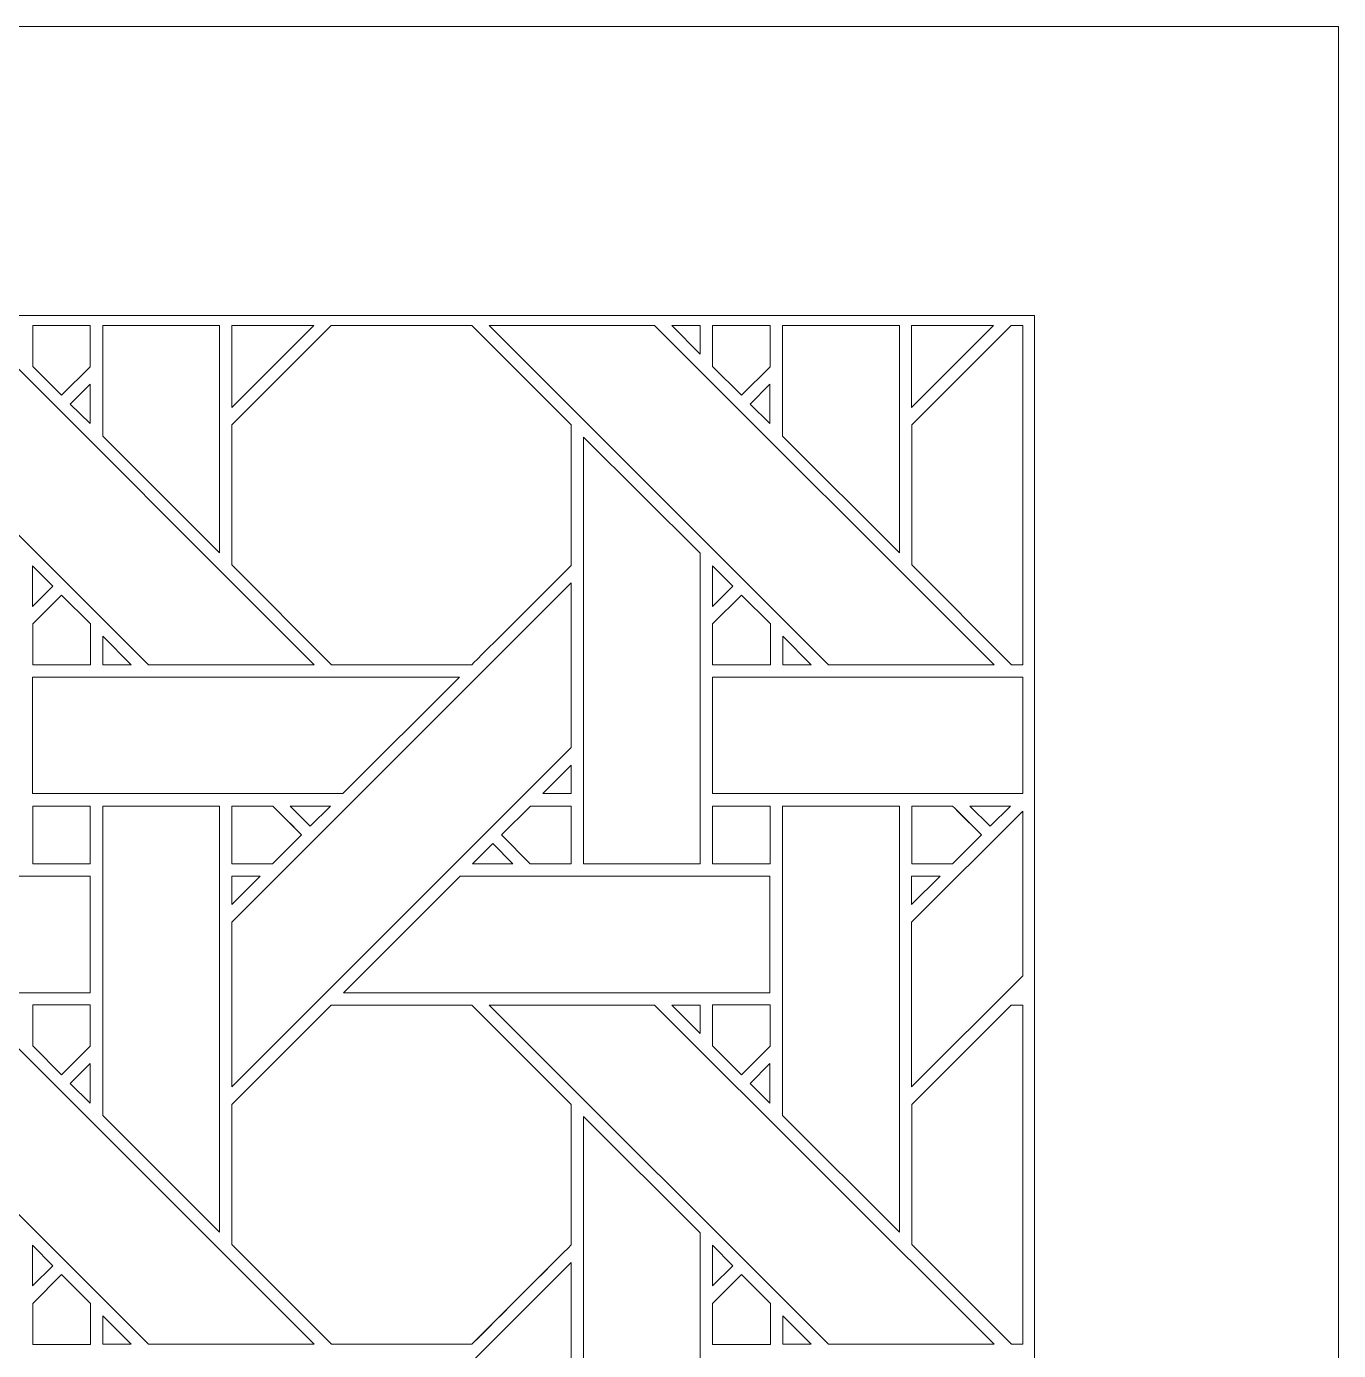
# Model space of a CAD drawing. Header units: inches. Extents: x 5.4 to 19.4, y 5.6 to 12.6.
# Drawn here: x 17.552 to 19.383, y 10.746 to 12.595 of the extents above; entities that cross this region are included whole.
import ezdxf

# ---------------------------------------------------------------- set-up
doc = ezdxf.new("R2010")
doc.units = ezdxf.units.IN
doc.header["$MEASUREMENT"] = 0
doc.layers.add('Design', color=7, linetype='Continuous', lineweight=0)

msp = doc.modelspace()

# ---------------------------------------------------------------- linework, layer by layer
at = {"layer": 'Design'}
for points, knots in [([(5.3829, 12.5948), (5.3829, 12.5948), (5.3829, 5.5948), (5.3829, 5.5948), (5.3829, 5.5948), (19.3829, 5.5948), (19.3829, 5.5948), (19.3829, 5.5948), (19.3829, 12.5948), (19.3829, 12.5948), (19.3829, 12.5948), (5.3829, 12.5948), (5.3829, 12.5948)], [0, 0, 0, 0, 1, 1, 1, 2, 2, 2, 3, 3, 3, 4, 4, 4, 4]), ([(5.8069, 12.1914), (5.8069, 12.1914), (5.8069, 5.9981), (5.8069, 5.9981), (5.8069, 5.9981), (18.9588, 5.9981), (18.9588, 5.9981), (18.9588, 5.9981), (18.9588, 12.1914), (18.9588, 12.1914), (18.9588, 12.1914), (5.8069, 12.1914), (5.8069, 12.1914)], [0, 0, 0, 0, 1, 1, 1, 2, 2, 2, 3, 3, 3, 4, 4, 4, 4]), ([(17.9534, 11.7036), (17.9534, 11.7036), (17.7224, 11.7036), (17.7224, 11.7036), (17.7224, 11.7036), (17.2488, 12.1773), (17.2488, 12.1773), (17.2488, 12.1773), (17.4798, 12.1773), (17.4798, 12.1773), (17.4798, 12.1773), (17.9534, 11.7036), (17.9534, 11.7036)], [0, 0, 0, 0, 1, 1, 1, 2, 2, 2, 3, 3, 3, 4, 4, 4, 4]), ([(17.6408, 12.1773), (17.6408, 12.1773), (17.6408, 12.1197), (17.6408, 12.1197), (17.6408, 12.1197), (17.6009, 12.0798), (17.6009, 12.0798), (17.6009, 12.0798), (17.5606, 12.1201), (17.5606, 12.1201), (17.5606, 12.1201), (17.5606, 12.1773), (17.5606, 12.1773), (17.5606, 12.1773), (17.6408, 12.1773), (17.6408, 12.1773)], [0, 0, 0, 0, 1, 1, 1, 2, 2, 2, 3, 3, 3, 4, 4, 4, 5, 5, 5, 5]), ([(17.6408, 12.1773), (17.6408, 12.1773), (17.6408, 12.1197), (17.6408, 12.1197), (17.6408, 12.1197), (17.6009, 12.0798), (17.6009, 12.0798), (17.6009, 12.0798), (17.5606, 12.1201), (17.5606, 12.1201), (17.5606, 12.1201), (17.5606, 12.1773), (17.5606, 12.1773), (17.5606, 12.1773), (17.6408, 12.1773), (17.6408, 12.1773)], [0, 0, 0, 0, 1, 1, 1, 2, 2, 2, 3, 3, 3, 4, 4, 4, 5, 5, 5, 5]), ([(17.8213, 12.1773), (17.8213, 12.1773), (17.8213, 11.86), (17.8213, 11.86), (17.8213, 11.86), (17.6583, 12.0229), (17.6583, 12.0229), (17.6583, 12.0229), (17.6583, 12.1773), (17.6583, 12.1773), (17.6583, 12.1773), (17.8213, 12.1773), (17.8213, 12.1773)], [0, 0, 0, 0, 1, 1, 1, 2, 2, 2, 3, 3, 3, 4, 4, 4, 4]), ([(18.3121, 11.8424), (18.2943, 11.8244), (18.1824, 11.7127), (18.1734, 11.7037), (18.1734, 11.7037), (17.9777, 11.7037), (17.9777, 11.7037), (17.9777, 11.7037), (17.8384, 11.8429), (17.8384, 11.8429), (17.8384, 11.8429), (17.8384, 12.0386), (17.8384, 12.0386), (17.8384, 12.0386), (17.9771, 12.1773), (17.9771, 12.1773), (17.9771, 12.1773), (18.1734, 12.1773), (18.1734, 12.1773), (18.1734, 12.1773), (18.3121, 12.0386), (18.3121, 12.0386), (18.3121, 12.0386), (18.3121, 11.8424), (18.3121, 11.8424)], [0, 0, 0, 0, 1, 1, 1, 2, 2, 2, 3, 3, 3, 4, 4, 4, 5, 5, 5, 6, 6, 6, 7, 7, 7, 8, 8, 8, 8]), ([(17.8384, 12.0629), (17.8384, 12.0629), (17.8384, 12.1773), (17.8384, 12.1773), (17.8384, 12.1773), (17.9528, 12.1773), (17.9528, 12.1773), (17.9528, 12.1773), (17.8384, 12.0629), (17.8384, 12.0629)], [0, 0, 0, 0, 1, 1, 1, 2, 2, 2, 3, 3, 3, 3]), ([(18.1734, 12.1773), (18.1734, 12.1773), (18.3121, 12.0386), (18.3121, 12.0386), (18.3121, 12.0386), (18.3121, 11.8424), (18.3121, 11.8424), (18.2943, 11.8244), (18.1824, 11.7127), (18.1734, 11.7037), (18.1734, 11.7037), (17.9777, 11.7037), (17.9777, 11.7037), (17.9777, 11.7037), (17.8384, 11.8429), (17.8384, 11.8429), (17.8384, 11.8429), (17.8384, 12.0386), (17.8384, 12.0386), (17.8384, 12.0386), (17.9771, 12.1773), (17.9771, 12.1773), (17.9771, 12.1773), (18.1734, 12.1773), (18.1734, 12.1773)], [0, 0, 0, 0, 1, 1, 1, 2, 2, 2, 3, 3, 3, 4, 4, 4, 5, 5, 5, 6, 6, 6, 7, 7, 7, 8, 8, 8, 8]), ([(18.6711, 11.7036), (18.6711, 11.7036), (18.1975, 12.1773), (18.1975, 12.1773), (18.1975, 12.1773), (18.4285, 12.1773), (18.4285, 12.1773), (18.4285, 12.1773), (18.9021, 11.7036), (18.9021, 11.7036), (18.9021, 11.7036), (18.6711, 11.7036), (18.6711, 11.7036)], [0, 0, 0, 0, 1, 1, 1, 2, 2, 2, 3, 3, 3, 4, 4, 4, 4]), ([(18.4526, 12.1773), (18.4526, 12.1773), (18.4921, 12.1773), (18.4921, 12.1773), (18.4921, 12.1773), (18.4921, 12.1374), (18.4921, 12.1374), (18.4921, 12.1374), (18.4526, 12.1773), (18.4526, 12.1773)], [0, 0, 0, 0, 1, 1, 1, 2, 2, 2, 3, 3, 3, 3]), ([(18.5896, 12.1773), (18.5896, 12.1773), (18.5896, 12.1197), (18.5896, 12.1197), (18.5896, 12.1197), (18.5496, 12.0798), (18.5496, 12.0798), (18.5496, 12.0798), (18.5093, 12.1201), (18.5093, 12.1201), (18.5093, 12.1201), (18.5093, 12.1773), (18.5093, 12.1773), (18.5093, 12.1773), (18.5896, 12.1773), (18.5896, 12.1773)], [0, 0, 0, 0, 1, 1, 1, 2, 2, 2, 3, 3, 3, 4, 4, 4, 5, 5, 5, 5]), ([(18.5896, 12.1773), (18.5896, 12.1773), (18.5896, 12.1197), (18.5896, 12.1197), (18.5896, 12.1197), (18.5496, 12.0798), (18.5496, 12.0798), (18.5496, 12.0798), (18.5093, 12.1201), (18.5093, 12.1201), (18.5093, 12.1201), (18.5093, 12.1773), (18.5093, 12.1773), (18.5093, 12.1773), (18.5896, 12.1773), (18.5896, 12.1773)], [0, 0, 0, 0, 1, 1, 1, 2, 2, 2, 3, 3, 3, 4, 4, 4, 5, 5, 5, 5]), ([(18.77, 12.1773), (18.77, 12.1773), (18.77, 11.86), (18.77, 11.86), (18.77, 11.86), (18.6071, 12.0229), (18.6071, 12.0229), (18.6071, 12.0229), (18.6071, 12.1773), (18.6071, 12.1773), (18.6071, 12.1773), (18.77, 12.1773), (18.77, 12.1773)], [0, 0, 0, 0, 1, 1, 1, 2, 2, 2, 3, 3, 3, 4, 4, 4, 4]), ([(18.7871, 12.0629), (18.7871, 12.0629), (18.7871, 12.1773), (18.7871, 12.1773), (18.7871, 12.1773), (18.9015, 12.1773), (18.9015, 12.1773), (18.9015, 12.1773), (18.7871, 12.0629), (18.7871, 12.0629)], [0, 0, 0, 0, 1, 1, 1, 2, 2, 2, 3, 3, 3, 3]), ([(18.9421, 11.7037), (18.9421, 11.7037), (18.9264, 11.7037), (18.9264, 11.7037), (18.9264, 11.7037), (18.7872, 11.8429), (18.7872, 11.8429), (18.7872, 11.8429), (18.7872, 12.0386), (18.7872, 12.0386), (18.7872, 12.0386), (18.9259, 12.1773), (18.9259, 12.1773), (18.9259, 12.1773), (18.9421, 12.1773), (18.9421, 12.1773), (18.9421, 12.1773), (18.9421, 11.7037), (18.9421, 11.7037)], [0, 0, 0, 0, 1, 1, 1, 2, 2, 2, 3, 3, 3, 4, 4, 4, 5, 5, 5, 6, 6, 6, 6]), ([(18.9421, 11.7037), (18.9421, 11.7037), (18.9264, 11.7037), (18.9264, 11.7037), (18.9264, 11.7037), (18.7872, 11.8429), (18.7872, 11.8429), (18.7872, 11.8429), (18.7872, 12.0386), (18.7872, 12.0386), (18.7872, 12.0386), (18.9259, 12.1773), (18.9259, 12.1773), (18.9259, 12.1773), (18.9421, 12.1773), (18.9421, 12.1773), (18.9421, 12.1773), (18.9421, 11.7037), (18.9421, 11.7037)], [0, 0, 0, 0, 1, 1, 1, 2, 2, 2, 3, 3, 3, 4, 4, 4, 5, 5, 5, 6, 6, 6, 6]), ([(17.613, 12.0676), (17.613, 12.0676), (17.6408, 12.0954), (17.6408, 12.0954), (17.6408, 12.0954), (17.6408, 12.0403), (17.6408, 12.0403), (17.6408, 12.0403), (17.613, 12.0676), (17.613, 12.0676)], [0, 0, 0, 0, 1, 1, 1, 2, 2, 2, 3, 3, 3, 3]), ([(18.5618, 12.0676), (18.5618, 12.0676), (18.5895, 12.0954), (18.5895, 12.0954), (18.5895, 12.0954), (18.5895, 12.0403), (18.5895, 12.0403), (18.5895, 12.0403), (18.5618, 12.0676), (18.5618, 12.0676)], [0, 0, 0, 0, 1, 1, 1, 2, 2, 2, 3, 3, 3, 3]), ([(18.3292, 11.4256), (18.3292, 11.4256), (18.3292, 12.0215), (18.3292, 12.0215), (18.3292, 12.0215), (18.492, 11.8593), (18.492, 11.8593), (18.492, 11.8593), (18.492, 11.4256), (18.492, 11.4256), (18.492, 11.4256), (18.3292, 11.4256), (18.3292, 11.4256)], [0, 0, 0, 0, 1, 1, 1, 2, 2, 2, 3, 3, 3, 4, 4, 4, 4]), ([(17.5605, 11.7851), (17.5605, 11.7851), (17.5605, 11.8418), (17.5605, 11.8418), (17.5605, 11.8418), (17.5887, 11.8132), (17.5887, 11.8132), (17.5887, 11.8132), (17.5605, 11.7851), (17.5605, 11.7851)], [0, 0, 0, 0, 1, 1, 1, 2, 2, 2, 3, 3, 3, 3]), ([(18.5093, 11.7851), (18.5093, 11.7851), (18.5093, 11.8418), (18.5093, 11.8418), (18.5093, 11.8418), (18.5375, 11.8132), (18.5375, 11.8132), (18.5375, 11.8132), (18.5093, 11.7851), (18.5093, 11.7851)], [0, 0, 0, 0, 1, 1, 1, 2, 2, 2, 3, 3, 3, 3]), ([(18.3121, 11.5879), (18.3121, 11.5879), (17.8384, 11.1142), (17.8384, 11.1142), (17.8384, 11.1142), (17.8384, 11.3443), (17.8384, 11.3443), (17.8384, 11.3443), (18.3121, 11.8179), (18.3121, 11.8179), (18.3121, 11.8179), (18.3121, 11.5879), (18.3121, 11.5879)], [0, 0, 0, 0, 1, 1, 1, 2, 2, 2, 3, 3, 3, 4, 4, 4, 4]), ([(17.5606, 11.7034), (17.5606, 11.7034), (17.5606, 11.7607), (17.5606, 11.7607), (17.5606, 11.7607), (17.6009, 11.801), (17.6009, 11.801), (17.6009, 11.801), (17.6412, 11.7607), (17.6412, 11.7607), (17.6412, 11.7607), (17.6412, 11.7034), (17.6412, 11.7034), (17.6412, 11.7034), (17.5606, 11.7034), (17.5606, 11.7034)], [0, 0, 0, 0, 1, 1, 1, 2, 2, 2, 3, 3, 3, 4, 4, 4, 5, 5, 5, 5]), ([(17.6009, 11.801), (17.6009, 11.801), (17.6412, 11.7607), (17.6412, 11.7607), (17.6412, 11.7607), (17.6412, 11.7034), (17.6412, 11.7034), (17.6412, 11.7034), (17.5606, 11.7034), (17.5606, 11.7034), (17.5606, 11.7034), (17.5606, 11.7607), (17.5606, 11.7607), (17.5606, 11.7607), (17.6009, 11.801), (17.6009, 11.801)], [0, 0, 0, 0, 1, 1, 1, 2, 2, 2, 3, 3, 3, 4, 4, 4, 5, 5, 5, 5]), ([(18.5093, 11.7034), (18.5093, 11.7034), (18.5093, 11.7607), (18.5093, 11.7607), (18.5093, 11.7607), (18.5496, 11.801), (18.5496, 11.801), (18.5496, 11.801), (18.59, 11.7607), (18.59, 11.7607), (18.59, 11.7607), (18.59, 11.7034), (18.59, 11.7034), (18.59, 11.7034), (18.5093, 11.7034), (18.5093, 11.7034)], [0, 0, 0, 0, 1, 1, 1, 2, 2, 2, 3, 3, 3, 4, 4, 4, 5, 5, 5, 5]), ([(18.5496, 11.801), (18.5496, 11.801), (18.59, 11.7607), (18.59, 11.7607), (18.59, 11.7607), (18.59, 11.7034), (18.59, 11.7034), (18.59, 11.7034), (18.5093, 11.7034), (18.5093, 11.7034), (18.5093, 11.7034), (18.5093, 11.7607), (18.5093, 11.7607), (18.5093, 11.7607), (18.5496, 11.801), (18.5496, 11.801)], [0, 0, 0, 0, 1, 1, 1, 2, 2, 2, 3, 3, 3, 4, 4, 4, 5, 5, 5, 5]), ([(17.6585, 11.7036), (17.6585, 11.7036), (17.6585, 11.7434), (17.6585, 11.7434), (17.6585, 11.7434), (17.6982, 11.7036), (17.6982, 11.7036), (17.6982, 11.7036), (17.6585, 11.7036), (17.6585, 11.7036)], [0, 0, 0, 0, 1, 1, 1, 2, 2, 2, 3, 3, 3, 3]), ([(18.6072, 11.7036), (18.6072, 11.7036), (18.6072, 11.7434), (18.6072, 11.7434), (18.6072, 11.7434), (18.6469, 11.7036), (18.6469, 11.7036), (18.6469, 11.7036), (18.6072, 11.7036), (18.6072, 11.7036)], [0, 0, 0, 0, 1, 1, 1, 2, 2, 2, 3, 3, 3, 3]), ([(18.1563, 11.6864), (18.1563, 11.6864), (17.9935, 11.5237), (17.9935, 11.5237), (17.9935, 11.5237), (17.5605, 11.5237), (17.5605, 11.5237), (17.5605, 11.5237), (17.5605, 11.6864), (17.5605, 11.6864), (17.5605, 11.6864), (18.1563, 11.6864), (18.1563, 11.6864)], [0, 0, 0, 0, 1, 1, 1, 2, 2, 2, 3, 3, 3, 4, 4, 4, 4]), ([(18.9421, 11.5237), (18.9421, 11.5237), (18.5093, 11.5237), (18.5093, 11.5237), (18.5093, 11.5237), (18.5093, 11.6864), (18.5093, 11.6864), (18.5093, 11.6864), (18.9421, 11.6864), (18.9421, 11.6864), (18.9421, 11.6864), (18.9421, 11.5237), (18.9421, 11.5237)], [0, 0, 0, 0, 1, 1, 1, 2, 2, 2, 3, 3, 3, 4, 4, 4, 4]), ([(18.3121, 11.5237), (18.3121, 11.5237), (18.2723, 11.5237), (18.2723, 11.5237), (18.2723, 11.5237), (18.3121, 11.5635), (18.3121, 11.5635), (18.3121, 11.5635), (18.3121, 11.5237), (18.3121, 11.5237)], [0, 0, 0, 0, 1, 1, 1, 2, 2, 2, 3, 3, 3, 3]), ([(17.6408, 11.4256), (17.6408, 11.4256), (17.5606, 11.4256), (17.5606, 11.4256), (17.5606, 11.4256), (17.5606, 11.5064), (17.5606, 11.5064), (17.5606, 11.5064), (17.6408, 11.5064), (17.6408, 11.5064), (17.6408, 11.5064), (17.6408, 11.4256), (17.6408, 11.4256)], [0, 0, 0, 0, 1, 1, 1, 2, 2, 2, 3, 3, 3, 4, 4, 4, 4]), ([(17.5606, 11.4256), (17.5606, 11.4256), (17.5606, 11.5064), (17.5606, 11.5064), (17.5606, 11.5064), (17.6408, 11.5064), (17.6408, 11.5064), (17.6408, 11.5064), (17.6408, 11.4256), (17.6408, 11.4256), (17.6408, 11.4256), (17.5606, 11.4256), (17.5606, 11.4256)], [0, 0, 0, 0, 1, 1, 1, 2, 2, 2, 3, 3, 3, 4, 4, 4, 4]), ([(17.6583, 11.0742), (17.6583, 11.0742), (17.6583, 11.5064), (17.6583, 11.5064), (17.6583, 11.5064), (17.8213, 11.5064), (17.8213, 11.5064), (17.8213, 11.5064), (17.8213, 10.9113), (17.8213, 10.9113), (17.8213, 10.9113), (17.6583, 11.0742), (17.6583, 11.0742)], [0, 0, 0, 0, 1, 1, 1, 2, 2, 2, 3, 3, 3, 4, 4, 4, 4]), ([(17.8955, 11.5064), (17.9006, 11.5013), (17.9314, 11.4705), (17.9358, 11.4661), (17.9358, 11.4661), (17.8954, 11.4257), (17.8954, 11.4257), (17.8954, 11.4257), (17.8384, 11.4257), (17.8384, 11.4257), (17.8384, 11.4257), (17.8384, 11.5064), (17.8384, 11.5064), (17.8384, 11.5064), (17.8955, 11.5064), (17.8955, 11.5064)], [0, 0, 0, 0, 1, 1, 1, 2, 2, 2, 3, 3, 3, 4, 4, 4, 5, 5, 5, 5]), ([(17.9358, 11.4661), (17.9358, 11.4661), (17.8954, 11.4257), (17.8954, 11.4257), (17.8954, 11.4257), (17.8384, 11.4257), (17.8384, 11.4257), (17.8384, 11.4257), (17.8384, 11.5064), (17.8384, 11.5064), (17.8384, 11.5064), (17.8955, 11.5064), (17.8955, 11.5064), (17.9008, 11.5011), (17.9316, 11.4703), (17.9358, 11.4661)], [0, 0, 0, 0, 1, 1, 1, 2, 2, 2, 3, 3, 3, 4, 4, 4, 5, 5, 5, 5]), ([(17.9198, 11.5064), (17.9198, 11.5064), (17.9763, 11.5064), (17.9763, 11.5064), (17.9763, 11.5064), (17.948, 11.4782), (17.948, 11.4782), (17.948, 11.4782), (17.9198, 11.5064), (17.9198, 11.5064)], [0, 0, 0, 0, 1, 1, 1, 2, 2, 2, 3, 3, 3, 3]), ([(18.3121, 11.5064), (18.3121, 11.5064), (18.3121, 11.4256), (18.3121, 11.4256), (18.3121, 11.4256), (18.255, 11.4256), (18.255, 11.4256), (18.255, 11.4256), (18.2146, 11.466), (18.2146, 11.466), (18.2146, 11.466), (18.2551, 11.5064), (18.2551, 11.5064), (18.2551, 11.5064), (18.3121, 11.5064), (18.3121, 11.5064)], [0, 0, 0, 0, 1, 1, 1, 2, 2, 2, 3, 3, 3, 4, 4, 4, 5, 5, 5, 5]), ([(18.3121, 11.4256), (18.3121, 11.4256), (18.255, 11.4256), (18.255, 11.4256), (18.255, 11.4256), (18.2146, 11.466), (18.2146, 11.466), (18.2146, 11.466), (18.2551, 11.5064), (18.2551, 11.5064), (18.2551, 11.5064), (18.3121, 11.5064), (18.3121, 11.5064), (18.3121, 11.5064), (18.3121, 11.4256), (18.3121, 11.4256)], [0, 0, 0, 0, 1, 1, 1, 2, 2, 2, 3, 3, 3, 4, 4, 4, 5, 5, 5, 5]), ([(18.5896, 11.5064), (18.5896, 11.5064), (18.5896, 11.4256), (18.5896, 11.4256), (18.5896, 11.4256), (18.5093, 11.4256), (18.5093, 11.4256), (18.5093, 11.4256), (18.5093, 11.5064), (18.5093, 11.5064), (18.5093, 11.5064), (18.5896, 11.5064), (18.5896, 11.5064)], [0, 0, 0, 0, 1, 1, 1, 2, 2, 2, 3, 3, 3, 4, 4, 4, 4]), ([(18.5093, 11.4256), (18.5093, 11.4256), (18.5093, 11.5064), (18.5093, 11.5064), (18.5093, 11.5064), (18.5896, 11.5064), (18.5896, 11.5064), (18.5896, 11.5064), (18.5896, 11.4256), (18.5896, 11.4256), (18.5896, 11.4256), (18.5093, 11.4256), (18.5093, 11.4256)], [0, 0, 0, 0, 1, 1, 1, 2, 2, 2, 3, 3, 3, 4, 4, 4, 4]), ([(18.77, 10.9113), (18.77, 10.9113), (18.6071, 11.0742), (18.6071, 11.0742), (18.6071, 11.0742), (18.6071, 11.5064), (18.6071, 11.5064), (18.6071, 11.5064), (18.77, 11.5064), (18.77, 11.5064), (18.77, 11.5064), (18.77, 10.9113), (18.77, 10.9113)], [0, 0, 0, 0, 1, 1, 1, 2, 2, 2, 3, 3, 3, 4, 4, 4, 4]), ([(18.7871, 11.1142), (18.7871, 11.1142), (18.7871, 11.3443), (18.7871, 11.3443), (18.7871, 11.3443), (18.9421, 11.4992), (18.9421, 11.4992), (18.9421, 11.4992), (18.9421, 11.2691), (18.9421, 11.2691), (18.9421, 11.2691), (18.7871, 11.1142), (18.7871, 11.1142)], [0, 0, 0, 0, 1, 1, 1, 2, 2, 2, 3, 3, 3, 4, 4, 4, 4]), ([(18.7872, 11.4257), (18.7872, 11.4257), (18.7872, 11.5064), (18.7872, 11.5064), (18.7872, 11.5064), (18.8442, 11.5064), (18.8442, 11.5064), (18.8494, 11.5013), (18.8801, 11.4705), (18.8846, 11.4661), (18.8846, 11.4661), (18.8441, 11.4257), (18.8441, 11.4257), (18.8441, 11.4257), (18.7872, 11.4257), (18.7872, 11.4257)], [0, 0, 0, 0, 1, 1, 1, 2, 2, 2, 3, 3, 3, 4, 4, 4, 5, 5, 5, 5]), ([(18.7872, 11.4257), (18.7872, 11.4257), (18.7872, 11.5064), (18.7872, 11.5064), (18.7872, 11.5064), (18.8442, 11.5064), (18.8442, 11.5064), (18.8496, 11.5011), (18.8804, 11.4703), (18.8846, 11.4661), (18.8846, 11.4661), (18.8441, 11.4257), (18.8441, 11.4257), (18.8441, 11.4257), (18.7872, 11.4257), (18.7872, 11.4257)], [0, 0, 0, 0, 1, 1, 1, 2, 2, 2, 3, 3, 3, 4, 4, 4, 5, 5, 5, 5]), ([(18.8686, 11.5064), (18.8686, 11.5064), (18.925, 11.5064), (18.925, 11.5064), (18.925, 11.5064), (18.8967, 11.4782), (18.8967, 11.4782), (18.8967, 11.4782), (18.8686, 11.5064), (18.8686, 11.5064)], [0, 0, 0, 0, 1, 1, 1, 2, 2, 2, 3, 3, 3, 3]), ([(18.1742, 11.4256), (18.1742, 11.4256), (18.2025, 11.4539), (18.2025, 11.4539), (18.2025, 11.4539), (18.2307, 11.4256), (18.2307, 11.4256), (18.2307, 11.4256), (18.1742, 11.4256), (18.1742, 11.4256)], [0, 0, 0, 0, 1, 1, 1, 2, 2, 2, 3, 3, 3, 3]), ([(17.6408, 11.4085), (17.6408, 11.4085), (17.6408, 11.2457), (17.6408, 11.2457), (17.6408, 11.2457), (17.0455, 11.2457), (17.0455, 11.2457), (17.0455, 11.2457), (17.2084, 11.4085), (17.2084, 11.4085), (17.2084, 11.4085), (17.6408, 11.4085), (17.6408, 11.4085)], [0, 0, 0, 0, 1, 1, 1, 2, 2, 2, 3, 3, 3, 4, 4, 4, 4]), ([(17.8782, 11.4085), (17.8782, 11.4085), (17.8384, 11.3687), (17.8384, 11.3687), (17.8384, 11.3687), (17.8384, 11.4085), (17.8384, 11.4085), (17.8384, 11.4085), (17.8782, 11.4085), (17.8782, 11.4085)], [0, 0, 0, 0, 1, 1, 1, 2, 2, 2, 3, 3, 3, 3]), ([(18.5895, 11.4085), (18.5895, 11.4085), (18.5895, 11.2457), (18.5895, 11.2457), (18.5895, 11.2457), (17.9942, 11.2457), (17.9942, 11.2457), (17.9942, 11.2457), (18.1571, 11.4085), (18.1571, 11.4085), (18.1571, 11.4085), (18.5895, 11.4085), (18.5895, 11.4085)], [0, 0, 0, 0, 1, 1, 1, 2, 2, 2, 3, 3, 3, 4, 4, 4, 4]), ([(18.827, 11.4085), (18.827, 11.4085), (18.7871, 11.3687), (18.7871, 11.3687), (18.7871, 11.3687), (18.7871, 11.4085), (18.7871, 11.4085), (18.7871, 11.4085), (18.827, 11.4085), (18.827, 11.4085)], [0, 0, 0, 0, 1, 1, 1, 2, 2, 2, 3, 3, 3, 3]), ([(17.9534, 10.7549), (17.9534, 10.7549), (17.7224, 10.7549), (17.7224, 10.7549), (17.7224, 10.7549), (17.2488, 11.2285), (17.2488, 11.2285), (17.2488, 11.2285), (17.4798, 11.2285), (17.4798, 11.2285), (17.4798, 11.2285), (17.9534, 10.7549), (17.9534, 10.7549)], [0, 0, 0, 0, 1, 1, 1, 2, 2, 2, 3, 3, 3, 4, 4, 4, 4]), ([(17.6408, 11.2286), (17.6408, 11.2286), (17.6408, 11.171), (17.6408, 11.171), (17.6408, 11.171), (17.6009, 11.131), (17.6009, 11.131), (17.6009, 11.131), (17.5606, 11.1714), (17.5606, 11.1714), (17.5606, 11.1714), (17.5606, 11.2286), (17.5606, 11.2286), (17.5606, 11.2286), (17.6408, 11.2286), (17.6408, 11.2286)], [0, 0, 0, 0, 1, 1, 1, 2, 2, 2, 3, 3, 3, 4, 4, 4, 5, 5, 5, 5]), ([(17.6009, 11.131), (17.6009, 11.131), (17.5606, 11.1714), (17.5606, 11.1714), (17.5606, 11.1714), (17.5606, 11.2286), (17.5606, 11.2286), (17.5606, 11.2286), (17.6408, 11.2286), (17.6408, 11.2286), (17.6408, 11.2286), (17.6408, 11.171), (17.6408, 11.171), (17.6408, 11.171), (17.6009, 11.131), (17.6009, 11.131)], [0, 0, 0, 0, 1, 1, 1, 2, 2, 2, 3, 3, 3, 4, 4, 4, 5, 5, 5, 5]), ([(17.9771, 11.2285), (17.9771, 11.2285), (18.1734, 11.2285), (18.1734, 11.2285), (18.1734, 11.2285), (18.3121, 11.0898), (18.3121, 11.0898), (18.3121, 11.0898), (18.3121, 10.8936), (18.3121, 10.8936), (18.2943, 10.8757), (18.1824, 10.7639), (18.1734, 10.7549), (18.1734, 10.7549), (17.9777, 10.7549), (17.9777, 10.7549), (17.9777, 10.7549), (17.8384, 10.8942), (17.8384, 10.8942), (17.8384, 10.8942), (17.8384, 11.0898), (17.8384, 11.0898), (17.8384, 11.0898), (17.9771, 11.2285), (17.9771, 11.2285)], [0, 0, 0, 0, 1, 1, 1, 2, 2, 2, 3, 3, 3, 4, 4, 4, 5, 5, 5, 6, 6, 6, 7, 7, 7, 8, 8, 8, 8]), ([(18.3121, 10.8936), (18.2945, 10.8759), (18.1825, 10.7641), (18.1734, 10.7549), (18.1734, 10.7549), (17.9777, 10.7549), (17.9777, 10.7549), (17.9777, 10.7549), (17.8384, 10.8942), (17.8384, 10.8942), (17.8384, 10.8942), (17.8384, 11.0898), (17.8384, 11.0898), (17.8384, 11.0898), (17.9771, 11.2285), (17.9771, 11.2285), (17.9771, 11.2285), (18.1734, 11.2285), (18.1734, 11.2285), (18.1734, 11.2285), (18.3121, 11.0898), (18.3121, 11.0898), (18.3121, 11.0898), (18.3121, 10.8936), (18.3121, 10.8936)], [0, 0, 0, 0, 1, 1, 1, 2, 2, 2, 3, 3, 3, 4, 4, 4, 5, 5, 5, 6, 6, 6, 7, 7, 7, 8, 8, 8, 8]), ([(18.6711, 10.7549), (18.6711, 10.7549), (18.1975, 11.2285), (18.1975, 11.2285), (18.1975, 11.2285), (18.4285, 11.2285), (18.4285, 11.2285), (18.4285, 11.2285), (18.9021, 10.7549), (18.9021, 10.7549), (18.9021, 10.7549), (18.6711, 10.7549), (18.6711, 10.7549)], [0, 0, 0, 0, 1, 1, 1, 2, 2, 2, 3, 3, 3, 4, 4, 4, 4]), ([(18.4921, 11.2285), (18.4921, 11.2285), (18.4921, 11.1887), (18.4921, 11.1887), (18.4921, 11.1887), (18.4526, 11.2285), (18.4526, 11.2285), (18.4526, 11.2285), (18.4921, 11.2285), (18.4921, 11.2285)], [0, 0, 0, 0, 1, 1, 1, 2, 2, 2, 3, 3, 3, 3]), ([(18.5896, 11.2286), (18.5896, 11.2286), (18.5896, 11.171), (18.5896, 11.171), (18.5896, 11.171), (18.5496, 11.131), (18.5496, 11.131), (18.5496, 11.131), (18.5093, 11.1714), (18.5093, 11.1714), (18.5093, 11.1714), (18.5093, 11.2286), (18.5093, 11.2286), (18.5093, 11.2286), (18.5896, 11.2286), (18.5896, 11.2286)], [0, 0, 0, 0, 1, 1, 1, 2, 2, 2, 3, 3, 3, 4, 4, 4, 5, 5, 5, 5]), ([(18.5496, 11.131), (18.5496, 11.131), (18.5093, 11.1714), (18.5093, 11.1714), (18.5093, 11.1714), (18.5093, 11.2286), (18.5093, 11.2286), (18.5093, 11.2286), (18.5896, 11.2286), (18.5896, 11.2286), (18.5896, 11.2286), (18.5896, 11.171), (18.5896, 11.171), (18.5896, 11.171), (18.5496, 11.131), (18.5496, 11.131)], [0, 0, 0, 0, 1, 1, 1, 2, 2, 2, 3, 3, 3, 4, 4, 4, 5, 5, 5, 5]), ([(18.9259, 11.2285), (18.9259, 11.2285), (18.9421, 11.2285), (18.9421, 11.2285), (18.9421, 11.2285), (18.9421, 10.7549), (18.9421, 10.7549), (18.9421, 10.7549), (18.9264, 10.7549), (18.9264, 10.7549), (18.9264, 10.7549), (18.7872, 10.8942), (18.7872, 10.8942), (18.7872, 10.8942), (18.7872, 11.0898), (18.7872, 11.0898), (18.7872, 11.0898), (18.9259, 11.2285), (18.9259, 11.2285)], [0, 0, 0, 0, 1, 1, 1, 2, 2, 2, 3, 3, 3, 4, 4, 4, 5, 5, 5, 6, 6, 6, 6]), ([(18.9421, 10.7549), (18.9421, 10.7549), (18.9264, 10.7549), (18.9264, 10.7549), (18.9264, 10.7549), (18.7872, 10.8942), (18.7872, 10.8942), (18.7872, 10.8942), (18.7872, 11.0898), (18.7872, 11.0898), (18.7872, 11.0898), (18.9259, 11.2285), (18.9259, 11.2285), (18.9259, 11.2285), (18.9421, 11.2285), (18.9421, 11.2285), (18.9421, 11.2285), (18.9421, 10.7549), (18.9421, 10.7549)], [0, 0, 0, 0, 1, 1, 1, 2, 2, 2, 3, 3, 3, 4, 4, 4, 5, 5, 5, 6, 6, 6, 6]), ([(17.6408, 11.1467), (17.6408, 11.1467), (17.6408, 11.0915), (17.6408, 11.0915), (17.6408, 11.0915), (17.613, 11.1189), (17.613, 11.1189), (17.613, 11.1189), (17.6408, 11.1467), (17.6408, 11.1467)], [0, 0, 0, 0, 1, 1, 1, 2, 2, 2, 3, 3, 3, 3]), ([(18.5895, 11.1467), (18.5895, 11.1467), (18.5895, 11.0915), (18.5895, 11.0915), (18.5895, 11.0915), (18.5618, 11.1189), (18.5618, 11.1189), (18.5618, 11.1189), (18.5895, 11.1467), (18.5895, 11.1467)], [0, 0, 0, 0, 1, 1, 1, 2, 2, 2, 3, 3, 3, 3]), ([(18.3292, 10.4769), (18.3292, 10.4769), (18.3292, 11.0727), (18.3292, 11.0727), (18.3292, 11.0727), (18.492, 10.9106), (18.492, 10.9106), (18.492, 10.9106), (18.492, 10.4769), (18.492, 10.4769), (18.492, 10.4769), (18.3292, 10.4769), (18.3292, 10.4769)], [0, 0, 0, 0, 1, 1, 1, 2, 2, 2, 3, 3, 3, 4, 4, 4, 4]), ([(17.5605, 10.8363), (17.5605, 10.8363), (17.5605, 10.8931), (17.5605, 10.8931), (17.5605, 10.8931), (17.5887, 10.8645), (17.5887, 10.8645), (17.5887, 10.8645), (17.5605, 10.8363), (17.5605, 10.8363)], [0, 0, 0, 0, 1, 1, 1, 2, 2, 2, 3, 3, 3, 3]), ([(18.5093, 10.8363), (18.5093, 10.8363), (18.5093, 10.8931), (18.5093, 10.8931), (18.5093, 10.8931), (18.5375, 10.8645), (18.5375, 10.8645), (18.5375, 10.8645), (18.5093, 10.8363), (18.5093, 10.8363)], [0, 0, 0, 0, 1, 1, 1, 2, 2, 2, 3, 3, 3, 3]), ([(17.5606, 10.7547), (17.5606, 10.7547), (17.5606, 10.812), (17.5606, 10.812), (17.5606, 10.812), (17.6009, 10.8523), (17.6009, 10.8523), (17.6009, 10.8523), (17.6412, 10.812), (17.6412, 10.812), (17.6412, 10.812), (17.6412, 10.7547), (17.6412, 10.7547), (17.6412, 10.7547), (17.5606, 10.7547), (17.5606, 10.7547)], [0, 0, 0, 0, 1, 1, 1, 2, 2, 2, 3, 3, 3, 4, 4, 4, 5, 5, 5, 5]), ([(17.6009, 10.8523), (17.6009, 10.8523), (17.6412, 10.812), (17.6412, 10.812), (17.6412, 10.812), (17.6412, 10.7547), (17.6412, 10.7547), (17.6412, 10.7547), (17.5606, 10.7547), (17.5606, 10.7547), (17.5606, 10.7547), (17.5606, 10.812), (17.5606, 10.812), (17.5606, 10.812), (17.6009, 10.8523), (17.6009, 10.8523)], [0, 0, 0, 0, 1, 1, 1, 2, 2, 2, 3, 3, 3, 4, 4, 4, 5, 5, 5, 5]), ([(18.3121, 10.6391), (18.3121, 10.6391), (17.8384, 10.1655), (17.8384, 10.1655), (17.8384, 10.1655), (17.8384, 10.3956), (17.8384, 10.3956), (17.8384, 10.3956), (18.3121, 10.8692), (18.3121, 10.8692), (18.3121, 10.8692), (18.3121, 10.6391), (18.3121, 10.6391)], [0, 0, 0, 0, 1, 1, 1, 2, 2, 2, 3, 3, 3, 4, 4, 4, 4]), ([(18.5093, 10.7547), (18.5093, 10.7547), (18.5093, 10.812), (18.5093, 10.812), (18.5093, 10.812), (18.5496, 10.8523), (18.5496, 10.8523), (18.5496, 10.8523), (18.59, 10.812), (18.59, 10.812), (18.59, 10.812), (18.59, 10.7547), (18.59, 10.7547), (18.59, 10.7547), (18.5093, 10.7547), (18.5093, 10.7547)], [0, 0, 0, 0, 1, 1, 1, 2, 2, 2, 3, 3, 3, 4, 4, 4, 5, 5, 5, 5]), ([(18.5496, 10.8523), (18.5496, 10.8523), (18.59, 10.812), (18.59, 10.812), (18.59, 10.812), (18.59, 10.7547), (18.59, 10.7547), (18.59, 10.7547), (18.5093, 10.7547), (18.5093, 10.7547), (18.5093, 10.7547), (18.5093, 10.812), (18.5093, 10.812), (18.5093, 10.812), (18.5496, 10.8523), (18.5496, 10.8523)], [0, 0, 0, 0, 1, 1, 1, 2, 2, 2, 3, 3, 3, 4, 4, 4, 5, 5, 5, 5]), ([(17.6585, 10.7549), (17.6585, 10.7549), (17.6585, 10.7947), (17.6585, 10.7947), (17.6585, 10.7947), (17.6982, 10.7549), (17.6982, 10.7549), (17.6982, 10.7549), (17.6585, 10.7549), (17.6585, 10.7549)], [0, 0, 0, 0, 1, 1, 1, 2, 2, 2, 3, 3, 3, 3]), ([(18.6072, 10.7549), (18.6072, 10.7549), (18.6072, 10.7947), (18.6072, 10.7947), (18.6072, 10.7947), (18.6469, 10.7549), (18.6469, 10.7549), (18.6469, 10.7549), (18.6072, 10.7549), (18.6072, 10.7549)], [0, 0, 0, 0, 1, 1, 1, 2, 2, 2, 3, 3, 3, 3])]:
    msp.add_open_spline(points, degree=3, knots=knots, dxfattribs=at)

doc.saveas('drawing.dxf')
